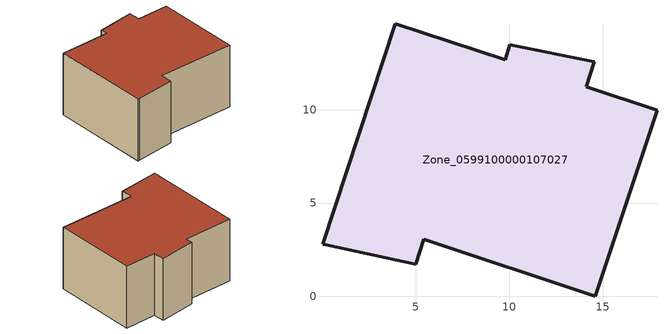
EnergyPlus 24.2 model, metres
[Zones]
Zone_0599100000107027
 floor ground (C_G): 14.12,11.22 17.92,9.97 14.61,0 5.43,3.06 5.01,1.71 0.18,2.76 0.01,2.79 3.9,14.61 9.79,12.67 10.03,13.46 14.57,12.57 z0
 wall outside (C_F): 17.92,9.97 14.12,11.22 14.57,12.57 10.03,13.46 9.79,12.67 3.9,14.61 0.01,2.79 0.18,2.76 5.01,1.71 5.43,3.06 14.61,0 17.92,9.97 z0:7.88
 roof outside (C_R): 0.01,2.79 0.18,2.76 5.01,1.71 5.43,3.06 14.61,0 17.92,9.97 14.12,11.22 14.57,12.57 10.03,13.46 9.79,12.67 3.9,14.61 z7.88
[BUILDING]
Pand.0599100000107027: North Axis=0; Terrain=City; Loads Convergence Tolerance Value=0.04; Temperature Convergence Tolerance Value=0.4; Solar Distribution=FullExterior; Maximum Number of Warmup Days=25; Minimum Number of Warmup Days=1
[Site:Location]
Rotterdam.The.Hague.AP_ZH_NLD Design_Conditions: Latitude=51.96; Longitude=4.45; Time Zone=1; Elevation=-4.5
[SITE:GROUNDTEMPERATURE:BUILDINGSURFACE]
18, 18, 18, 18, 18, 18, 18, 18, 18, 18, 18, 18
[MATERIAL] Thermal Absorptance=0.9; Solar Absorptance=0.7; Visible Absorptance=0.7
Name | Roughness | Thickness | Conductivity | Density | Specific Heat
G.D.1992-2005 | MediumSmooth | 0.15 | 0.06 | 540 | 1210
F.D.1992-2005 | Rough | 0.3 | 0.12 | 1920 | 840
R.D.1992-2005 | MediumRough | 0.2 | 0.08 | 1500 | 1000
[CONSTRUCTION]
C_G: G.D.1992-2005
C_F: F.D.1992-2005
C_R: R.D.1992-2005
[ZONE]
Zone_0599100000107027: Type=1; Multiplier=1; Ceiling Height=Autocalculate; Volume=Autocalculate; Floor Area=autocalculate; Part of Total Floor Area=Yes
[ZONEINFILTRATION:DESIGNFLOWRATE]
Infil_Zone_0599100000107027: Zone or ZoneList or Space or SpaceList=Zone_0599100000107027; Schedule=AlwaysOn; Design Flow Rate Calculation Method=Flow/Area; Flow Rate per Floor Area=0.0021; Constant Term Coefficient=1; Temperature Term Coefficient=0; Velocity Term Coefficient=0; Velocity Squared Term Coefficient=0
[HVACTEMPLATE:ZONE:IDEALLOADSAIRSYSTEM]
Zone_0599100000107027: Maximum Heating Supply Air Temperature=50; Minimum Cooling Supply Air Temperature=13; Maximum Heating Supply Air Humidity Ratio=0.0156; Minimum Cooling Supply Air Humidity Ratio=0.0077; Heating Limit=NoLimit; Cooling Limit=NoLimit; Dehumidification Control Type=ConstantSensibleHeatRatio; Cooling Sensible Heat Ratio=0.7; Dehumidification Setpoint=60; Humidification Control Type=None; Humidification Setpoint=30; Outdoor Air Method=None; Outdoor Air Flow Rate per Person=0.00944; Outdoor Air Flow Rate per Zone Floor Area=0; Outdoor Air Flow Rate per Zone=0; Demand Controlled Ventilation Type=None; Outdoor Air Economizer Type=NoEconomizer; Heat Recovery Type=None; Sensible Heat Recovery Effectiveness=0.7; Latent Heat Recovery Effectiveness=0.65
[ZONECONTROL:THERMOSTAT]
ThermostatControl_Zone_0599100000107027: Zone or ZoneList=Zone_0599100000107027; Control Type Schedule=DualSetpointControlType; Control 1=Thermostat_Zone_0599100000107027; Temperature Difference Between Cutout And Setpoint=0
[THERMOSTATSETPOINT:DUALSETPOINT]
Thermostat_Zone_0599100000107027: Heating Setpoint Temperature Schedule=HeatingSetpoint_Zone_0599100000107027; Cooling Setpoint Temperature Schedule=CoolingSetpoint_Zone_0599100000107027
[SCHEDULE:COMPACT]
HeatingSetpoint_Zone_0599100000107027: Through: 12/31, For: AllDays, Until: 24:00, 21
CoolingSetpoint_Zone_0599100000107027: Through: 12/31, For: AllDays, Until: 24:00, 24
DualSetpointControlType: Through: 12/31, For: AllDays, Until: 24:00, 4
AlwaysOn: Through: 12/31, For: AllDays, Until: 24:00, 1
